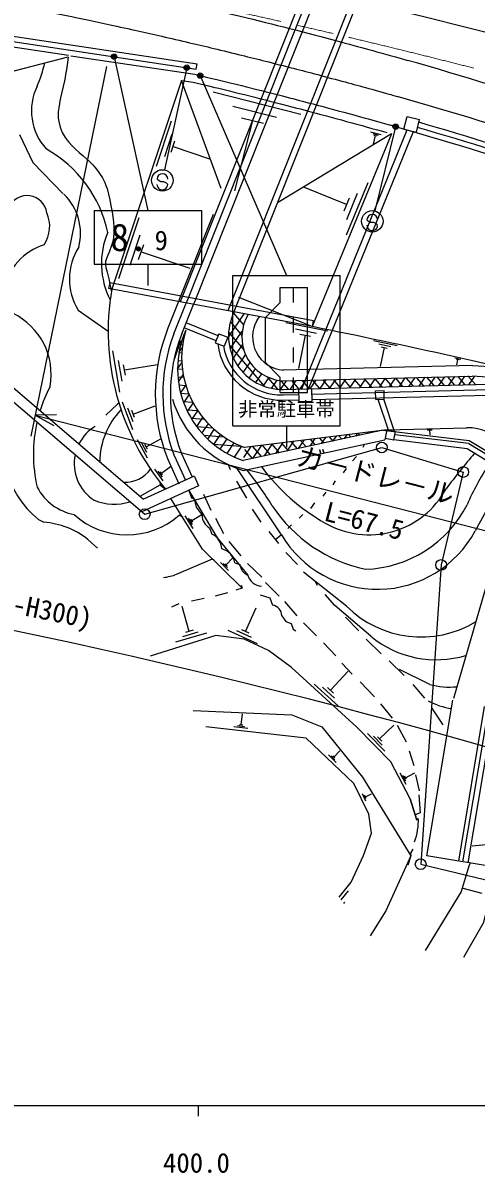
# Model space of a CAD drawing. Units: millimetres, scale not verified. Extents: x 40000 to 680000, y 20000 to 380000.
# Drawn here: x 451680 to 493898, y 198715 to 305856 of the extents above; entities that cross this region are included whole.
import ezdxf
from ezdxf.enums import TextEntityAlignment as Align

# ---------------------------------------------------------------- set-up
doc = ezdxf.new("R2010")
doc.units = ezdxf.units.MM
doc.header["$LTSCALE"] = 1000
doc.header["$PDMODE"] = 32
doc.header["$PDSIZE"] = 500
doc.linetypes.add('CHAIN', pattern=[18.5, 12, -1.5, 3.5, -1.5])
for name, color, linetype, lineweight in [('M-BGD', 7, 'Continuous', 25), ('M-BMK', 2, 'CHAIN', 13), ('M-STR-STRC', 7, 'Continuous', 25), ('M-TTL-BAND', 7, 'Continuous', 25)]:
    doc.layers.add(name, color=color, linetype=linetype, lineweight=lineweight)
doc.styles.add('@ＭＳ ゴシック', font='')
doc.styles.add('ＭＳ ゴシック', font='')
doc.styles.get('@ＭＳ ゴシック').set_extended_font_data('@MS Gothic')
doc.styles.get('ＭＳ ゴシック').set_extended_font_data('MS Gothic')

msp = doc.modelspace()

# ---------------------------------------------------------------- linework, layer by layer
at = {"layer": 'M-BGD'}
for p, q in [((483075, 321945), (466324, 279865)), ((483616, 321816), (466877, 279762)), ((484304, 321654), (467579, 279631)), ((487452, 320908), (470785, 279035)), ((487993, 320780), (477788, 295141)), ((448165, 304511), (467810, 301565)), ((448260, 305002), (467926, 302051)), ((455911, 302841), (448179, 303999)), ((459476, 301805), (452409, 267371)), ((467810, 301565), (467926, 302051)), ((466467, 300500), (459955, 281050)), ((470153, 290447), (466467, 300500)), ((469392, 299446), (477567, 297365)), ((471228, 298108), (475315, 297068)), ((472042, 297031), (474085, 296511)), ((487187, 295968), (487470, 297134)), ((487470, 297134), (488636, 296850)), ((488353, 295684), (488636, 296850)), ((464108, 292508), (465527, 296747)), ((473064, 296771), (471399, 290231)), ((477660, 271761), (487477, 295897)), ((478282, 271777), (488060, 295755)), ((484057, 295713), (485066, 295456)), ((487187, 295968), (488353, 295684)), ((451361, 295474), (452612, 292849)), ((464887, 293426), (465596, 295545)), ((465488, 293814), (465843, 294874)), ((477788, 295141), (471337, 278932)), ((486013, 295524), (475386, 289107)), ((486013, 295524), (478635, 277576)), ((484284, 295548), (484788, 295419)), ((484510, 295382), (484305, 294575)), ((484384, 295414), (484636, 295350)), ((465666, 294344), (469057, 293208)), ((452612, 292849), (455428, 289928)), ((481835, 288934), (477920, 290543)), ((483820, 290978), (481808, 286085)), ((482087, 289546), (481584, 288322)), ((482827, 289956), (481822, 287509)), ((460612, 282066), (462511, 287738)), ((469411, 288025), (465188, 277418)), ((461654, 283294), (462604, 286130)), ((462459, 283813), (462933, 285231)), ((462696, 284522), (467234, 283003)), ((459759, 281646), (459658, 281105)), ((478648, 277572), (459658, 281105)), ((478748, 278113), (459759, 281646)), ((465739, 276902), (466877, 279762)), ((478635, 277576), (471798, 280297)), ((456821, 279113), (459620, 277157)), ((466489, 276900), (467576, 279632)), ((470836, 276599), (472304, 278752)), ((471296, 278816), (472235, 277725)), ((469863, 276724), (466890, 277907)), ((471003, 278007), (472080, 276755)), ((473511, 278177), (473725, 278488)), ((476186, 277950), (480092, 277165)), ((478648, 277572), (478748, 278113)), ((466595, 276621), (466678, 276614)), ((469678, 276259), (466705, 277442)), ((469937, 276909), (469604, 276073)), ((469937, 276909), (470773, 276577)), ((470773, 276577), (470440, 275740)), ((470845, 277041), (472256, 275401)), ((470987, 275490), (472114, 277142)), ((477084, 277363), (479037, 276971)), ((477982, 276776), (477354, 273652)), ((477494, 276874), (478470, 276678)), ((466347, 276238), (465779, 274511)), ((466215, 275148), (466513, 275585)), ((466307, 275890), (466547, 275872)), ((469604, 276073), (470440, 275740)), ((470918, 275806), (474200, 271992)), ((471298, 274615), (472145, 275857)), ((484333, 276290), (486545, 275819)), ((484839, 275951), (485945, 275716)), ((485345, 275612), (484968, 273842)), ((485068, 275671), (485621, 275553)), ((460694, 271475), (460044, 275322)), ((460916, 272502), (460591, 274425)), ((466119, 274400), (466474, 274373)), ((466214, 275145), (466479, 275125)), ((471711, 273889), (472428, 274941)), ((491915, 274652), (492484, 274526)), ((492044, 274563), (492329, 274500)), ((492174, 274475), (492073, 274020)), ((492103, 274491), (492245, 274459)), ((446765, 273991), (463020, 260091)), ((461220, 273048), (461057, 274009)), ((461138, 273529), (464216, 274049)), ((466087, 273629), (466481, 274207)), ((466087, 273650), (466533, 273617)), ((472203, 273280), (472842, 274216)), ((472764, 272771), (473351, 273632)), ((493567, 273960), (475860, 273517)), ((493567, 273960), (495730, 273816)), ((466117, 272896), (466659, 272855)), ((466169, 272418), (466616, 273074)), ((473389, 272356), (473941, 273166)), ((474078, 272036), (474610, 272816)), ((474401, 272909), (475410, 271735)), ((474837, 271818), (475362, 272588)), ((475678, 271720), (476228, 272526)), ((475714, 272533), (476404, 271730)), ((475885, 272517), (493547, 272959)), ((475905, 271718), (502274, 272377)), ((476596, 271735), (477151, 272549)), ((476699, 272538), (477373, 271754)), ((477520, 271758), (478075, 272572)), ((477668, 272562), (478342, 271779)), ((478443, 271781), (478998, 272595)), ((478636, 272586), (479310, 271803)), ((479367, 271804), (479922, 272618)), ((479605, 272610), (480279, 271827)), ((480290, 271827), (480846, 272641)), ((480573, 272635), (481247, 271851)), ((481214, 271850), (481769, 272665)), ((481542, 272659), (482216, 271875)), ((482137, 271874), (482693, 272688)), ((482511, 272683), (483185, 271900)), ((483061, 271897), (483616, 272711)), ((483479, 272707), (484153, 271924)), ((483984, 271920), (484540, 272734)), ((484448, 272732), (485122, 271948)), ((484908, 271943), (485463, 272757)), ((485416, 272756), (486090, 271972)), ((485831, 271966), (486387, 272780)), ((486385, 272780), (487059, 271997)), ((486755, 271989), (487310, 272803)), ((487354, 272804), (488028, 272021)), ((487679, 272012), (488234, 272826)), ((488322, 272828), (488996, 272045)), ((488602, 272035), (489157, 272849)), ((489291, 272853), (489965, 272069)), ((489526, 272058), (490081, 272872)), ((490259, 272877), (490933, 272094)), ((490449, 272081), (491004, 272896)), ((491228, 272901), (491902, 272118)), ((491373, 272105), (491928, 272919)), ((492197, 272925), (492871, 272142)), ((492296, 272128), (492851, 272942)), ((493133, 272987), (493839, 272166)), ((493220, 272151), (493775, 272965)), ((502274, 272377), (493547, 272959)), ((466211, 272137), (466857, 272088)), ((466371, 271384), (466855, 272093)), ((466374, 271372), (467132, 271316)), ((466658, 270473), (467170, 271224)), ((475917, 271218), (477381, 271254)), ((477369, 271754), (477397, 270604)), ((478568, 271784), (478597, 270635)), ((478581, 271284), (496909, 271743)), ((478593, 270784), (496922, 271243)), ((484534, 271585), (485334, 271605)), ((484554, 270785), (484534, 271585)), ((485354, 270805), (485334, 271605)), ((460478, 270354), (459409, 269319)), ((460627, 270425), (460478, 270354)), ((461916, 267944), (460953, 270515)), ((461948, 269422), (464005, 270192)), ((466611, 270603), (467496, 270536)), ((467010, 269657), (467546, 270444)), ((475930, 270718), (477394, 270754)), ((477397, 270604), (478597, 270635)), ((484554, 270785), (485354, 270805)), ((485744, 267934), (484770, 270791)), ((486316, 267806), (485294, 270804)), ((454811, 269351), (452811, 269330)), ((452811, 269330), (515098, 253346)), ((452811, 269330), (454554, 268349)), ((461932, 268683), (461450, 269968)), ((462069, 269101), (461828, 269743)), ((466929, 269827), (467965, 269749)), ((467341, 269044), (468563, 268952)), ((467415, 268920), (467972, 269737)), ((467867, 268252), (468443, 269097)), ((467866, 268252), (469337, 268142)), ((468360, 267644), (468955, 268516)), ((468893, 267093), (469505, 267991)), ((485202, 267908), (472202, 265091)), ((485613, 267959), (472327, 266320)), ((484825, 267827), (484851, 267865)), ((485202, 267908), (493271, 266950)), ((485421, 267018), (485613, 267959)), ((485614, 267959), (493024, 268145)), ((485614, 267959), (486396, 267789)), ((489349, 267938), (489805, 267948)), ((489577, 267943), (489587, 267487)), ((463283, 265326), (462339, 267027)), ((463151, 266365), (464513, 267121)), ((468538, 267450), (470386, 267311)), ((469461, 266596), (470091, 267520)), ((470066, 266151), (470713, 267100)), ((472195, 264169), (485392, 267029)), ((476303, 265980), (476922, 266887)), ((476644, 266852), (477223, 266179)), ((477369, 266211), (477913, 267009)), ((477538, 266963), (478057, 266360)), ((478433, 267073), (478891, 266541)), ((478434, 266442), (478904, 267131)), ((479327, 267183), (479725, 266722)), ((479499, 266673), (479895, 267254)), ((480222, 267294), (480559, 266902)), ((480564, 266903), (480886, 267376)), ((481116, 267404), (481393, 267083)), ((481629, 267134), (481877, 267498)), ((482011, 267515), (482227, 267264)), ((482694, 267365), (482868, 267620)), ((482905, 267625), (483060, 267444)), ((483759, 267596), (483860, 267743)), ((483800, 267735), (483894, 267625)), ((484694, 267846), (484728, 267806)), ((485444, 267177), (486226, 267007)), ((486226, 267007), (486396, 267789)), ((493072, 266195), (486226, 267007)), ((493238, 266678), (486333, 267498)), ((493271, 266950), (495284, 265734)), ((463217, 265846), (462745, 266696)), ((463270, 266153), (463033, 266578)), ((466428, 265815), (467454, 263559)), ((469418, 266632), (472025, 266436)), ((470705, 265758), (471370, 266733)), ((471381, 265417), (472065, 266420)), ((472270, 265390), (472957, 266397)), ((472313, 266136), (473053, 265276)), ((473066, 266411), (473887, 265457)), ((473108, 265288), (473948, 266520)), ((473960, 266521), (474721, 265637)), ((474173, 265519), (474939, 266642)), ((474855, 266632), (475555, 265818)), ((475238, 265749), (475930, 266764)), ((475749, 266742), (476389, 265999)), ((483499, 266619), (483354, 266300)), ((494767, 265169), (493072, 266195)), ((493238, 266678), (495111, 265546)), ((465134, 265278), (466200, 262933)), ((465777, 265554), (466817, 263269)), ((470795, 264720), (470998, 264243)), ((482754, 265471), (482391, 265063)), ((467636, 263642), (462916, 261496)), ((464758, 263211), (463966, 264289)), ((464668, 263560), (464272, 264099)), ((464677, 263774), (464479, 264043)), ((464578, 263908), (465440, 264543)), ((467655, 263600), (468050, 262731)), ((475775, 258173), (471648, 264355)), ((481804, 264359), (481504, 263944)), ((492706, 264023), (490643, 255365)), ((462610, 261758), (464461, 262837)), ((468050, 262731), (462751, 260322)), ((464448, 263066), (464461, 262837)), ((464461, 262837), (464957, 262424)), ((471584, 263158), (472502, 261590)), ((480785, 263191), (480555, 262833)), ((497514, 262635), (491793, 242930)), ((496304, 263071), (493824, 258534)), ((467126, 262311), (467396, 261628)), ((467396, 261628), (467642, 261537)), ((467642, 261537), (467814, 260753)), ((468517, 261954), (469189, 260477)), ((479905, 262136), (479612, 261785)), ((467814, 260753), (468370, 259990)), ((473031, 260575), (473856, 259337)), ((478843, 261165), (478466, 260630)), ((453127, 259584), (453611, 259340)), ((466266, 260025), (466562, 259801)), ((467542, 258759), (466809, 259930)), ((467476, 259125), (467109, 259711)), ((467501, 259345), (467318, 259638)), ((467410, 259491), (468346, 260077)), ((469619, 259728), (470361, 258308)), ((477767, 260067), (477410, 259722)), ((469076, 258829), (469267, 258233)), ((474596, 258491), (475498, 257373)), ((476704, 259095), (476348, 258750)), ((457719, 257750), (458627, 256919)), ((470855, 257552), (471989, 256217)), ((475775, 258173), (475286, 257779)), ((476174, 256534), (477265, 255395)), ((465992, 254498), (469339, 255927)), ((469339, 255927), (469458, 255850)), ((470845, 254857), (470084, 255600)), ((470729, 255119), (470349, 255490)), ((470708, 255288), (470518, 255473)), ((470613, 255380), (471207, 255989)), ((471409, 255577), (471900, 255396)), ((472615, 255511), (473945, 254218)), ((481830, 251519), (477828, 254695)), ((472112, 253202), (471516, 253010)), ((472013, 253468), (472112, 253202)), ((474277, 253736), (475543, 252450)), ((478890, 253879), (479102, 253473)), ((468560, 252242), (467383, 251986)), ((470725, 252776), (469604, 252450)), ((473769, 252577), (474695, 252286)), ((474695, 252286), (474943, 251621)), ((476064, 251947), (477198, 250612)), ((480750, 251572), (479842, 252627)), ((466206, 251729), (465534, 251418)), ((467181, 249175), (466506, 251488)), ((472411, 249175), (473408, 251370)), ((484084, 248723), (480750, 251572)), ((475795, 250635), (476183, 250082)), ((476183, 250082), (476675, 249902)), ((476675, 249902), (476873, 249370)), ((477832, 249969), (479042, 248753)), ((481722, 250509), (482989, 249224)), ((468795, 249018), (465903, 248174)), ((467988, 249097), (466542, 248675)), ((467542, 249280), (466819, 249069)), ((473533, 248004), (470791, 249250)), ((472972, 248590), (471601, 249213)), ((472754, 249020), (472068, 249331)), ((476873, 249370), (477112, 249216)), ((479676, 248111), (480823, 246902)), ((483672, 248448), (485058, 247085)), ((485818, 246429), (487204, 245067)), ((480348, 243685), (481971, 245466)), ((481387, 246202), (482365, 245203)), ((489605, 244234), (486753, 245626)), ((483118, 244484), (484435, 243065)), ((481056, 242225), (478829, 244254)), ((480702, 242955), (479589, 243969)), ((480627, 243431), (480070, 243938)), ((488007, 244214), (489084, 242949)), ((485005, 242429), (486076, 241101)), ((489326, 228259), (491754, 242759)), ((492285, 227763), (494698, 242178)), ((472014, 240462), (472131, 241497)), ((489754, 242047), (490797, 240466)), ((492679, 227697), (495089, 242089)), ((493173, 227615), (495577, 241977)), ((472631, 240130), (471338, 240276)), ((472323, 240296), (471676, 240369)), ((472176, 240444), (471852, 240480)), ((484915, 239157), (486230, 240445)), ((487430, 238847), (486576, 240408)), ((485391, 238013), (483781, 239657)), ((485153, 238585), (484348, 239407)), ((485116, 238951), (484713, 239362)), ((480642, 237467), (481198, 238051)), ((487665, 238056), (488090, 236669)), ((480868, 236974), (480138, 237669)), ((480755, 237221), (480390, 237568)), ((480733, 237380), (480551, 237554)), ((487400, 234901), (486842, 235963)), ((487367, 235223), (487088, 235753)), ((487333, 235544), (488182, 235990)), ((488255, 235821), (488604, 234315)), ((487403, 235411), (487264, 235676)), ((483640, 233357), (483310, 234038)), ((483626, 233561), (483460, 233901)), ((483652, 233679), (483570, 233849)), ((483611, 233764), (484156, 234028)), ((487758, 233575), (488375, 231593)), ((488563, 233936), (488703, 232260)), ((488703, 232260), (488170, 232062)), ((495163, 229329), (493532, 229176)), ((487827, 228267), (487542, 227403)), ((488021, 228885), (487791, 228526)), ((487791, 228526), (487827, 228267)), ((495878, 227162), (489326, 228259)), ((493318, 227590), (493292, 227425)), ((481329, 224159), (482012, 225010)), ((494486, 224762), (492714, 225213)), ((481589, 223826), (481689, 223951))]:
    msp.add_line(p, q, dxfattribs=at)
for points in [[(427469, 299526), (434664, 298337), (434963, 298286), (434789, 299330), (447461, 300530), (455900, 302699)], [(455900, 302699), (455864, 302431), (455801, 301970), (455732, 301509), (455656, 301051), (455607, 300787), (455545, 300477), (455427, 299944), (455304, 299411), (455183, 298876), (455116, 298563), (455072, 298344), (455007, 297964), (454964, 297582), (454953, 297201), (454964, 296980), (455005, 296677), (455140, 296162), (455346, 295666), (455614, 295199), (455792, 294945), (455955, 294740), (456257, 294407), (456579, 294095), (456913, 293795), (457111, 293625), (457291, 293469), (457601, 293199), (457903, 292921), (458193, 292631), (458354, 292455), (458536, 292238), (458825, 291841), (459080, 291421), (459299, 290983), (459408, 290721), (459513, 290426), (459662, 289908), (459780, 289380), (459880, 288846), (459934, 288535), (459982, 288262), (460058, 287790), (460119, 287319), (460155, 286848), (460159, 286575), (460150, 286308), (460102, 285851), (460012, 285396), (459879, 284947), (459781, 284690), (459707, 284517), (459575, 284219), (459460, 283922), (459383, 283622), (459366, 283447), (459368, 283317), (459399, 283092), (459452, 282864), (459516, 282637), (459554, 282504), (459614, 282277), (459705, 281887), (459783, 281497), (459853, 281109), (459892, 280884)], [(456131, 302808), (467710, 301074), (468200, 300958), (468656, 300849), (469148, 300731), (469734, 300589), (470103, 300500), (470609, 300376), (471097, 300257), (471539, 300148), (472040, 300024), (472506, 299909), (473477, 299666), (473904, 299558), (474464, 299416), (474869, 299313), (475366, 299186), (475856, 299060), (476608, 298866), (476813, 298813), (477459, 298644), (477739, 298571), (478272, 298430), (478709, 298315), (479212, 298181), (479515, 298100), (480164, 297926), (480609, 297806), (481043, 297688), (481566, 297546), (482038, 297417), (482511, 297287), (483005, 297151), (483473, 297021), (483851, 296915), (484406, 296760), (484922, 296614), (485374, 296487), (485800, 296366)], [(466467, 300500), (467538, 300344), (468027, 300228), (468486, 300118), (468974, 300001), (469572, 299856), (469926, 299771), (470430, 299647), (470920, 299528), (471361, 299419), (471860, 299296), (472326, 299180), (473296, 298938), (473724, 298830), (474278, 298689), (474687, 298585), (475181, 298459), (475669, 298333), (476407, 298142), (476625, 298086), (477213, 297932), (477549, 297844), (478081, 297704), (478519, 297589), (479017, 297456), (479328, 297373), (479971, 297201), (480414, 297081), (480849, 296963), (481370, 296822), (481837, 296694), (482314, 296563), (482803, 296428), (483274, 296297), (483649, 296192), (484205, 296037), (484729, 295889), (485172, 295764), (485597, 295643)], [(426208, 270338), (447033, 275078), (462916, 261496)], [(463020, 260091), (485122, 266307), (492706, 264023)], [(472112, 253202), (468399, 256825), (465444, 261546)], [(467126, 262311), (469777, 257881), (472626, 254424)], [(490643, 255365), (488743, 227481), (496377, 225661)], [(488375, 231593), (487758, 233575), (485953, 237010), (482790, 240240), (476691, 245795), (474552, 247384), (472304, 248455), (469659, 248803), (463547, 246879)], [(467530, 241790), (476720, 241403), (479536, 240270), (483312, 235586), (487827, 228267), (485489, 223153), (484032, 220807)], [(481139, 224402), (482261, 225799), (483423, 228293), (484158, 230385), (483900, 232138), (482511, 234995), (478081, 239213), (468719, 240270)], [(489205, 219439), (492509, 224890), (493292, 227425)], [(495878, 227162), (494561, 221988), (492727, 218799)]]:
    msp.add_lwpolyline(points, dxfattribs=at)
for centre in [(485122, 266307), (492706, 264023), (463020, 260091), (490643, 255365), (488743, 227481)]:
    msp.add_circle(centre, 500, dxfattribs=at)
for centre, radius, start, end in [((320264, -376526), 703500, 69.53786, 109.30263), ((320264, -376526), 707750, 72.40504, 77.72298), ((320264, -376526), 706750, 72.40504, 77.72298), ((320264, -376525), 706250, 72.40636, 77.72298), ((320264, -376526), 705250, 72.51411, 77.7229), ((442044, 304814), 11976, 336.09453, 347.08613), ((377969, -82332), 400000, 69.49591, 74.10638), ((457729, 297664), 5263, 154.12528, 222.28457), ((377969, -82332), 396500, 69.49591, 74.10638), ((377969, -82332), 393750, 69.49591, 74.10638), ((377969, -82332), 394250, 69.49591, 73.72479), ((377969, -82332), 394750, 69.49591, 73.7281), ((448177, 283933), 11655, 11.98456, 60.96032), ((452066, 287935), 1848, 7.50997, 156.13816), ((451945, 286263), 5095, 345.44906, 45.89272), ((451111, 286918), 3058, 325.87472, 24.30201), ((466484, 283446), 7493, 157.16829, 206.93067), ((455396, 279833), 5649, 108.0846, 167.97904), ((461565, 282003), 5555, 147.56308, 211.35036), ((482583, 277152), 22963, 170.22664, 219.88683), ((447978, 273110), 6326, 349.76682, 64.2986), ((475834, 276717), 5000, 153.73826, 271.43331), ((476167, 276598), 4090, 149.27399, 266.03927), ((476167, 276598), 3090, 149.27399, 266.03927), ((332651, -442592), 734814, 76.44426, 78.53992), ((480611, 271279), 16600, 158.29477, 201.19373), ((480611, 271279), 15900, 159.2874, 201.14363), ((480611, 271279), 15200, 158.29492, 201.02197), ((475108, 273632), 9021, 156.40267, 251.21085), ((475379, 274692), 8911, 163.36212, 249.97348), ((475780, 276716), 6000, 186.99373, 271.43361), ((475780, 276716), 5500, 189.88637, 271.43361), ((466157, 265688), 13512, 152.21657, 162.5253), ((458998, 266742), 9258, 157.51761, 230.63851), ((475108, 273632), 9901, 196.59101, 252.88958), ((465859, 264933), 7024, 136.04188, 179.57172), ((466157, 265688), 13512, 167.221, 193.21549), ((460529, 264802), 4074, 121.45142, 153.11989), ((493129, 263646), 4500, 347.02513, 91.34284), ((546517, 220832), 69300, 139.56982, 143.07567), ((460529, 264802), 4074, 168.25119, 236.86773), ((516076, 250908), 25119, 146.64206, 156.36622), ((461210, 265965), 2893, 267.2096, 324.46906), ((443227, 240878), 37476, 32.26471, 38.56651), ((489008, 275618), 18740, 216.24997, 240.75132), ((457399, 264949), 4985, 208.13501, 258.84572), ((483936, 266321), 8150, 239.92643, 331.7616), ((320264, -376526), 639243, 69.53793, 85.90808), ((460170, 265959), 4935, 247.76404, 287.5777), ((486415, 268436), 13757, 213.2967, 258.21587), ((483261, 265960), 10997, 271.79532, 333.06048), ((453071, 251844), 7516, 51.78902, 85.87429), ((461370, 265552), 7385, 228.06662, 311.53544), ((469660, 259979), 1290, 179.49393, 243.05578), ((468665, 256816), 1540, 1.48034, 66.98768), ((484697, 263470), 10376, 210.6977, 331.5913), ((469876, 255340), 1551, 8.78896, 77.7474), ((473013, 255470), 1115, 183.779, 249.71779), ((463861, 260324), 6204, 278.42406, 290.08722), ((473972, 254783), 1393, 194.92374, 267.87285), ((474777, 250615), 1019, 1.08875, 80.60007), ((488792, 258554), 9897, 225.29944, 300.80962), ((490191, 256133), 9602, 230.5086, 286.76876), ((491372, 250271), 6290, 253.69397, 276.74467), ((492681, 248660), 6767, 241.40838, 261.0011), ((483292, 231507), 5237, 338.32816, 2.86982)]:
    msp.add_arc(centre, radius, start, end, dxfattribs=at)
for points, knots in [([(422005, 316041), (426802, 315325), (428032, 315142), (431887, 314515), (435743, 313888), (437900, 313523), (441745, 312831), (445589, 312140), (447740, 311737), (451571, 310976), (455402, 310214), (457544, 309770), (461360, 308933), (465174, 308096), (467306, 307603), (471104, 306688), (474901, 305774), (477023, 305237), (480796, 304227), (483424, 303524), (484264, 303294), (487510, 302377)], [0, 0, 0, 0, 1, 1, 1, 2, 2, 2, 3, 3, 3, 4, 4, 4, 5, 5, 5, 6, 6, 6, 7, 7, 7, 7]), ([(421494, 312579), (423879, 312226), (424482, 312136), (426396, 311841), (428515, 311514), (429702, 311324), (431819, 310979), (433736, 310667), (434809, 310487), (436722, 310159), (438567, 309843), (439599, 309662), (441441, 309330), (443419, 308973), (444526, 308768), (446501, 308394), (448406, 308033), (449473, 307826), (451374, 307446), (453280, 307066), (454346, 306848), (456247, 306450), (458149, 306051), (459213, 305822), (461110, 305404), (462984, 304991), (464033, 304755), (465902, 304322), (467803, 303882), (468866, 303631), (470762, 303170), (472640, 302714), (473691, 302452), (475563, 301974), (477472, 301487), (478540, 301211), (480441, 300699), (482281, 300203), (483312, 299925), (485147, 299408), (485696, 299254), (485870, 299206), (486553, 299011)], [0, 0, 0, 0, 1, 1, 1, 2, 2, 2, 3, 3, 3, 4, 4, 4, 5, 5, 5, 6, 6, 6, 7, 7, 7, 8, 8, 8, 9, 9, 9, 10, 10, 10, 11, 11, 11, 12, 12, 12, 13, 13, 13, 14, 14, 14, 14])]:
    msp.add_open_spline(points, degree=3, knots=knots, dxfattribs=at)
at = {"layer": 'M-BMK'}
msp.add_arc((320264, -376526), 700000, 69.59925, 109.30263, dxfattribs=at)
at = {"layer": 'M-STR-STRC'}
for p, q in [((460200, 302564), (463316, 288387)), ((466910, 301548), (464881, 292165)), ((468259, 300820), (476232, 282326)), ((486374, 296046), (484474, 288355)), ((464270, 291199), (464171, 291317)), ((464515, 291060), (464270, 291199)), ((464816, 291057), (464515, 291060)), ((465061, 290945), (464816, 291057)), ((465167, 290809), (465061, 290945)), ((458316, 288387), (468316, 288387)), ((458316, 288387), (458316, 283387)), ((468316, 288387), (468316, 283387)), ((483835, 287395), (483736, 287513)), ((484080, 287256), (483835, 287395)), ((484381, 287254), (484080, 287256)), ((484626, 287142), (484381, 287254)), ((484732, 287006), (484626, 287142)), ((458316, 283387), (468316, 283387)), ((463316, 283387), (463316, 281387)), ((471232, 268326), (471232, 282326)), ((471232, 282326), (481232, 282326)), ((481232, 268326), (481232, 282326)), ((475641, 279826), (475641, 281226)), ((475641, 281226), (478196, 281226)), ((476886, 279826), (476886, 281226)), ((478196, 271426), (478196, 281226)), ((475641, 279826), (474268, 278426)), ((474268, 274226), (474268, 278426)), ((476886, 277026), (476886, 278426)), ((476886, 274226), (476886, 275626)), ((474268, 274226), (475641, 272826)), ((475641, 271426), (475641, 272826)), ((476886, 271426), (476886, 272826)), ((475641, 271426), (478196, 271426)), ((471232, 268326), (481232, 268326)), ((476232, 268326), (476232, 266326))]:
    msp.add_line(p, q, dxfattribs=at)
for centre, radius in [((460168, 302711), 150), ((460168, 302711), 120), ((460168, 302711), 90), ((460168, 302711), 60), ((460168, 302711), 30), ((466942, 301695), 150), ((466942, 301695), 120), ((466942, 301695), 90), ((466942, 301695), 60), ((466942, 301695), 30), ((468201, 300958), 150), ((468201, 300958), 120), ((468201, 300958), 90), ((468201, 300958), 60), ((468201, 300958), 30), ((486410, 296191), 150), ((486410, 296191), 120), ((486410, 296191), 90), ((486410, 296191), 60), ((486410, 296191), 30), ((464670, 291188), 1000), ((484235, 287384), 1000)]:
    msp.add_circle(centre, radius, dxfattribs=at)
for centre, start, end in [((464671, 291313), 359.55488, 179.55488), ((464667, 290813), 179.55488, 359.55488), ((484236, 287509), 359.55488, 179.55488), ((484232, 287009), 179.55488, 359.55488)]:
    msp.add_arc(centre, 500, start, end, dxfattribs=at)
for p in [(460168, 302711), (466942, 301695), (468201, 300958), (486410, 296191)]:
    msp.add_point(p, dxfattribs=at)
at = {"layer": 'M-TTL-BAND'}
for p, q in [((40000, 205000), (579000, 205000)), ((468000, 205000), (468000, 204000))]:
    msp.add_line(p, q, dxfattribs=at)

# ---------------------------------------------------------------- texts
at = {"layer": 'M-BGD', "style": 'ＭＳ ゴシック'}
for s, rotation, p in [('ガ－ドレ－ル', 345.607, (484203, 262307)), ('側溝(PU3-B300-H300)', 348.657, (446191, 251211))]:
    msp.add_text(s, height=1833, rotation=rotation, dxfattribs=at).set_placement(p, align=Align.BOTTOM_CENTER)
at = {"layer": 'M-BGD', "style": '@ＭＳ ゴシック'}
msp.add_text('L=67.5', height=1833, rotation=345.607, dxfattribs=at).set_placement((483706, 260369), align=Align.TOP_CENTER)
at = {"layer": 'M-STR-STRC', "style": 'ＭＳ ゴシック'}
msp.add_text('8.', height=2566, dxfattribs=at).set_placement((463316, 285887), align=Align.MIDDLE_RIGHT)
msp.add_text('9', height=1833, dxfattribs=at).set_placement((464566, 284137), align=Align.BOTTOM_CENTER)
msp.add_text('非常駐車帯', height=1320, dxfattribs=at).set_placement((476232, 269876), align=Align.MIDDLE_CENTER)
at = {"layer": 'M-TTL-BAND', "style": 'ＭＳ ゴシック'}
msp.add_text('400.0', height=1833, dxfattribs=at).set_placement((467844, 198195), align=Align.BOTTOM_CENTER)

doc.saveas('drawing.dxf')
